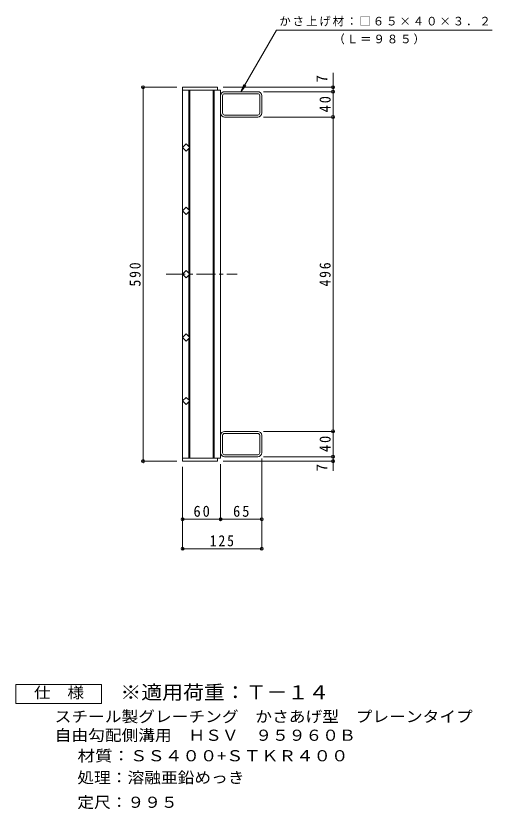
# Model space of a CAD drawing. Units: millimetres, scale not verified. Extents: x -885 to 1043, y -823 to 751.
# Drawn here: x 291 to 1043, y -621 to 631 of the extents above; entities that cross this region are included whole.
import ezdxf
from ezdxf.enums import TextEntityAlignment as Align

# ---------------------------------------------------------------- set-up
doc = ezdxf.new("R2010")
doc.units = ezdxf.units.MM
doc.header["$LTSCALE"] = 6
doc.header["$PDMODE"] = 32
doc.header["$PDSIZE"] = 4.8
doc.linetypes.add('CHAIN1', pattern=[8, 5, -1, 1, -1])
for name, color, linetype, lineweight in [('B-1_ピット', 2, 'Continuous', 9), ('B-2_蓋', 3, 'Continuous', 9), ('B-4_寸法', 7, 'Continuous', 9), ('F-4_F-4ﾚｲﾔ', 2, 'Continuous', 9)]:
    doc.layers.add(name, color=color, linetype=linetype, lineweight=lineweight)
doc.layers.add('F-5_F-5ﾚｲﾔ', color=3, linetype='Continuous')
doc.styles.add('ＭＳ ゴシック', font='')
doc.styles.get('ＭＳ ゴシック').set_extended_font_data('MS Gothic')

msp = doc.modelspace()

# ---------------------------------------------------------------- linework, layer by layer
at = {"layer": 'B-1_ピット'}
for p, q in [((613.784, 477.414), (613.784, 504.614)), ((616.984, 477.414), (616.984, 504.614)), ((672.384, 511.014), (620.184, 511.014)), ((672.384, 507.814), (620.184, 507.814)), ((675.584, 477.414), (675.584, 504.614)), ((678.784, 477.414), (678.784, 504.614)), ((620.184, 474.214), (672.384, 474.214)), ((672.384, 471.014), (620.184, 471.014)), ((672.384, -24.986), (620.184, -24.986)), ((613.784, -31.386), (613.784, -58.586)), ((616.984, -31.386), (616.984, -58.586)), ((620.184, -28.186), (672.384, -28.186)), ((675.584, -31.386), (675.584, -58.586)), ((678.784, -31.386), (678.784, -58.586)), ((672.384, -61.786), (620.184, -61.786)), ((672.384, -64.986), (620.184, -64.986))]:
    msp.add_line(p, q, dxfattribs=at)
for centre, radius, start, end in [((620.184, 504.614), 6.4, 90, 180), ((620.184, 504.614), 3.2, 90, 180), ((672.384, 504.614), 6.4, 0, 90), ((672.384, 504.614), 3.2, 0, 90), ((620.184, 477.414), 6.4, 180, 270), ((620.184, 477.414), 3.2, 180, 270), ((672.384, 477.414), 6.4, 270, 0), ((672.384, 477.414), 3.2, 270, 0), ((620.184, -31.386), 6.4, 90, 180), ((672.384, -31.386), 6.4, 0, 90), ((620.184, -31.386), 3.2, 90, 180), ((672.384, -31.386), 3.2, 0, 90), ((620.184, -58.586), 6.4, 180, 270), ((620.184, -58.586), 3.2, 180, 270), ((672.384, -58.586), 3.2, 270, 0), ((672.384, -58.586), 6.4, 270, 0)]:
    msp.add_arc(centre, radius, start, end, dxfattribs=at)
at = {"layer": 'B-2_蓋'}
for p, q in [((553.784, 518.014), (608.784, 518.014)), ((553.784, 518.014), (553.784, -71.986)), ((553.784, 513.514), (613.784, 513.514)), ((563.784, 513.514), (563.784, 424.328)), ((565.284, 513.514), (565.284, -67.486)), ((602.284, 513.514), (602.284, -67.486)), ((603.784, 513.514), (603.784, -67.486)), ((608.784, 518.014), (608.784, 513.514)), ((613.784, 513.514), (613.784, -67.486)), ((563.784, 421.7), (563.784, 324.328)), ((563.784, 321.7), (563.784, 224.328)), ((563.784, 124.328), (563.784, 221.7)), ((563.784, 24.328), (563.784, 121.7)), ((563.784, -67.486), (563.784, 21.7)), ((553.784, -67.486), (613.784, -67.486)), ((553.784, -71.986), (608.784, -71.986)), ((608.784, -71.986), (608.784, -67.486))]:
    msp.add_line(p, q, dxfattribs=at)
at = {"layer": 'B-2_蓋', "linetype": 'CHAIN1'}
msp.add_line((527.753, 223.014), (640.037, 223.014), dxfattribs=at)
at = {"layer": 'B-2_蓋'}
for points in [[(565.098, 423.014), (559.441, 417.357), (553.784, 423.014), (559.441, 428.671)], [(565.098, 323.014), (559.441, 317.357), (553.784, 323.014), (559.441, 328.671)]]:
    msp.add_lwpolyline(points, close=True, dxfattribs=at)
for points in [[(553.784, 223.014), (559.441, 228.671), (565.098, 223.014)], [(553.784, 223.014), (559.441, 217.357), (565.098, 223.014)], [(553.784, 123.014), (559.441, 128.671), (565.098, 123.014)], [(553.784, 123.014), (559.441, 117.357), (565.098, 123.014)], [(553.784, 23.014), (559.441, 28.671), (565.098, 23.014)], [(553.784, 23.014), (559.441, 17.357), (565.098, 23.014)]]:
    msp.add_lwpolyline(points, dxfattribs=at)
at = {"layer": 'B-4_寸法'}
for p, q in [((645.966, 511.014), (701.969, 608.014)), ((1042.603, 608.014), (701.969, 608.014)), ((791.406, 511.014), (791.406, 540.576)), ((544.784, 518.014), (489.551, 518.014)), ((491.351, -71.986), (491.351, 518.014)), ((617.784, 518.014), (793.206, 518.014)), ((645.966, 511.014), (650.75, 522.562)), ((645.966, 511.014), (653.576, 520.931)), ((681.384, 511.014), (793.206, 511.014)), ((791.406, 471.014), (791.406, 511.014)), ((681.384, 471.014), (793.206, 471.014)), ((791.406, -24.986), (791.406, 471.014)), ((681.384, -24.986), (793.206, -24.986)), ((791.406, -64.986), (791.406, -24.986)), ((544.784, -71.986), (489.551, -71.986)), ((617.784, -71.986), (793.206, -71.986)), ((678.784, -67.586), (678.784, -212.041)), ((681.384, -64.986), (793.206, -64.986)), ((791.406, -87.338), (791.406, -64.986)), ((553.784, -80.986), (553.784, -212.041)), ((613.784, -76.486), (613.784, -165.384)), ((553.784, -163.584), (613.784, -163.584)), ((553.784, -172.584), (553.784, -165.384)), ((613.784, -163.584), (678.784, -163.584)), ((553.784, -210.241), (678.784, -210.241))]:
    msp.add_line(p, q, dxfattribs=at)
for p in [(491.351, 518.014), (791.406, 518.014), (791.406, 511.014), (791.406, 471.014), (791.406, -24.986), (491.351, -71.986), (791.406, -64.986), (791.406, -71.986), (553.784, -163.584), (613.784, -163.584), (678.784, -163.584), (553.784, -210.241), (678.784, -210.241)]:
    msp.add_point(p, dxfattribs=at)
at = {"layer": 'F-4_F-4ﾚｲﾔ'}
msp.add_lwpolyline([(290.559, -454.306), (290.559, -424.306), (425.558, -424.306), (425.558, -454.306)], close=True, dxfattribs=at)

# ---------------------------------------------------------------- texts
at = {"layer": 'B-4_寸法', "color": 2, "style": 'ＭＳ ゴシック'}
for p in [(787.806, 525.32), (787.806, -88.284)]:
    msp.add_text('7', height=17.6, rotation=90, dxfattribs=at).set_placement(p, align=Align.BOTTOM_LEFT)
at = {"layer": 'B-4_寸法', "char_height": 13.2, "attachment_point": 7, "style": 'ＭＳ ゴシック'}
for s, insert in [('\\T1.17;かさ上げ材：□６５×４０×３．２', (706.585, 614.087)), ('\\T1.17;（Ｌ＝９８５）', (791.984, 585.621))]:
    msp.add_mtext(s, dxfattribs=dict(at, insert=insert))
at = {"layer": 'B-4_寸法', "color": 2, "char_height": 17.6, "attachment_point": 7, "rotation": 90, "style": 'ＭＳ ゴシック'}
for s, insert in [('\\T1.27;\\W0.95;40', (787.806, 478.264)), ('\\T1.27;\\W0.9;590', (487.751, 203.514)), ('\\T1.27;\\W0.9;496', (787.806, 203.514)), ('\\T1.27;\\W0.95;40', (787.806, -57.736))]:
    msp.add_mtext(s, dxfattribs=dict(at, insert=insert))
at = {"layer": 'B-4_寸法', "color": 2, "char_height": 17.6, "attachment_point": 7, "style": 'ＭＳ ゴシック'}
for s, insert in [('\\T1.27;\\W0.95;60', (571.034, -159.984)), ('\\T1.27;\\W0.95;65', (633.534, -159.984)), ('\\T1.27;\\W0.9;125', (596.784, -206.641))]:
    msp.add_mtext(s, dxfattribs=dict(at, insert=insert))
at = {"layer": 'F-4_F-4ﾚｲﾔ', "style": 'ＭＳ ゴシック'}
for s, width, p in [('仕\u3000様', 1.1, (319.059, -451.307)), ('スチール製グレーチング\u3000かさあげ型\u3000プレーンタイプ', 1.1, (351.812, -489.058)), ('自由勾配側溝用\u3000ＨＳＶ\u3000９５９６０Ｂ', 1.1, (351.812, -518.507)), ('材質：ＳＳ４００+ＳＴＫＲ４００', 1.15, (387.87, -550.845)), ('処理：溶融亜鉛めっき', 1.1, (387.64, -585.369)), ('定尺：９９５', 1.1, (387.64, -624.262))]:
    msp.add_text(s, height=17.6, dxfattribs=dict(at, width=width)).set_placement(p, align=Align.BOTTOM_LEFT)
at = {"layer": 'F-5_F-5ﾚｲﾔ', "style": 'ＭＳ ゴシック', "width": 1.1}
msp.add_text('※適用荷重：Ｔ－１４', height=21.99, dxfattribs=at).set_placement((455.558, -454.306), align=Align.BOTTOM_LEFT)

doc.saveas('drawing.dxf')
